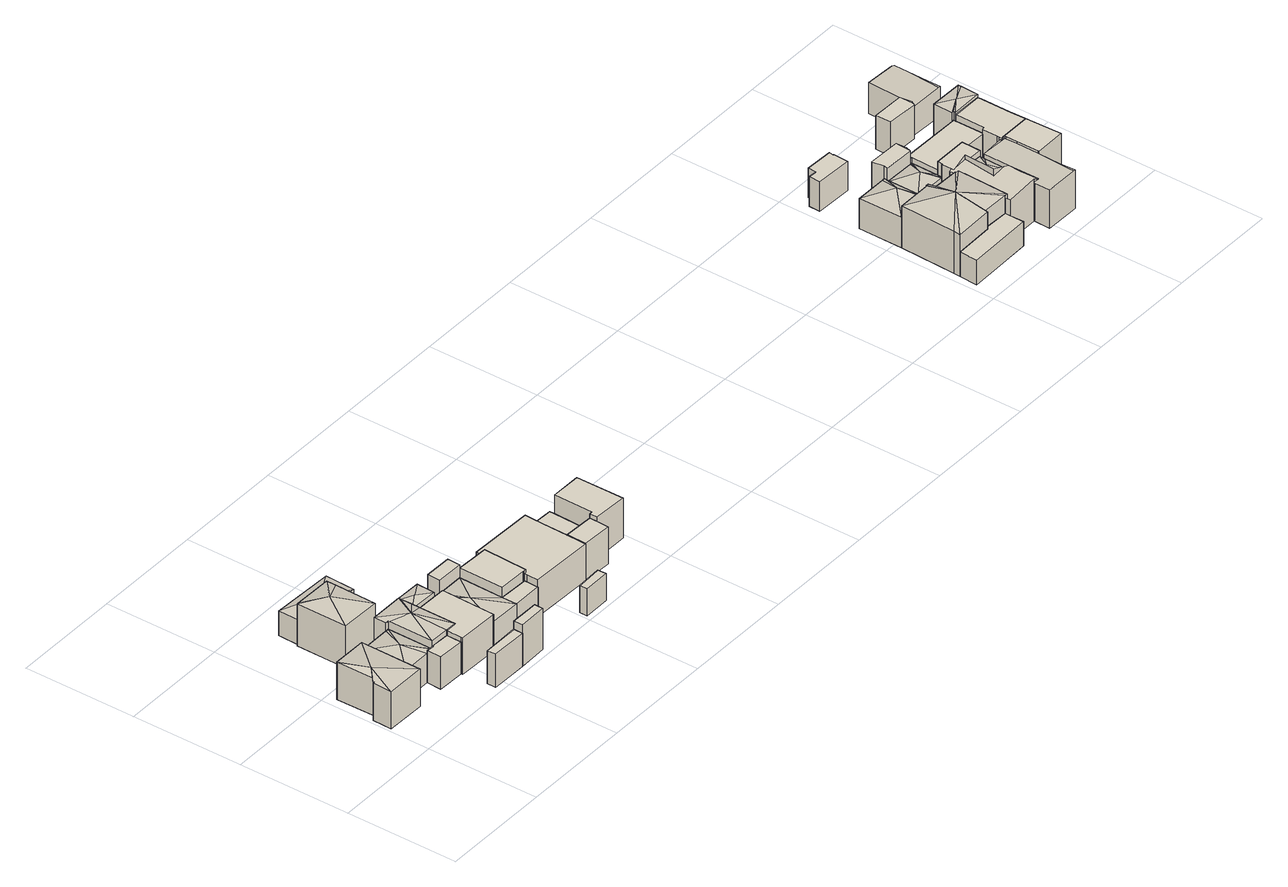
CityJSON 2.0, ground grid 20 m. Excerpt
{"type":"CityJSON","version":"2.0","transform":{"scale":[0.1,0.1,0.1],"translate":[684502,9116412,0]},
"CityObjects":{
"building1":{"type":"Building","attributes":{"Building Type":"Residential","Roof Shape":"hip","Roof Material":"Concrete Glazed Tile","Roof Material Code":"1","Roof Direction":"west","Building Height":6.89,"Roof Slope":25.6,"Footprint Area":70.15,"Solar PV Capacity Low":8.78,"Solar PV Capacity High":11.54,"Solar Annual Energy Low":12665,"Solar Annual Energy High":16691,"Suitable PV Area":52.44},"geometry":[{"type":"MultiSurface","lod":"2.2","boundaries":[[[0,1,2,3,4,5,6,7]],[[7,6,8,9]],[[6,5,10,8]],[[5,4,11,10]],[[4,3,12,11]],[[3,2,13,12]],[[2,1,14,13]],[[1,0,15,14]],[[0,7,9,15]],[[9,8,16]],[[8,10,16]],[[10,11,16]],[[11,12,16]],[[12,13,16]],[[13,14,16]],[[14,15,16]],[[15,9,16]]]}]},
"building2":{"type":"Building","attributes":{"Building Type":"Residential","Roof Shape":"hip","Roof Material":"Clay Tile Shingle","Roof Material Code":"3","Roof Direction":"west","Building Height":5.37,"Roof Slope":29.3,"Footprint Area":55.25,"Solar PV Capacity Low":6.92,"Solar PV Capacity High":9.09,"Solar Annual Energy Low":9975,"Solar Annual Energy High":13146,"Suitable PV Area":41.3},"geometry":[{"type":"MultiSurface","lod":"2.2","boundaries":[[[17,7,18,19,20,21,22]],[[22,21,23,24]],[[21,20,25,23]],[[20,19,26,25]],[[19,18,27,26]],[[18,7,28,27]],[[7,17,29,28]],[[17,22,24,29]],[[24,23,30]],[[23,25,30]],[[25,26,30]],[[26,27,30]],[[27,28,30]],[[28,29,30]],[[29,24,30]]]}]},
"building3":{"type":"Building","attributes":{"Building Type":"Residential","Roof Shape":"gable","Roof Material":"Concrete Glazed Tile","Roof Material Code":"1","Roof Direction":"west","Building Height":5.9,"Roof Slope":31.1,"Footprint Area":13.22,"Solar PV Capacity Low":1.66,"Solar PV Capacity High":2.17,"Solar Annual Energy Low":2387,"Solar Annual Energy High":3146,"Suitable PV Area":9.88},"geometry":[{"type":"MultiSurface","lod":"2.2","boundaries":[[[31,32,21,20,19,33]],[[33,19,34,35]],[[19,20,36,34]],[[20,21,37,36]],[[21,32,38,37]],[[32,31,39,38]],[[31,33,35,39]],[[35,34,36,37,38,39]]]}]},
"building4":{"type":"Building","attributes":{"Building Type":"Residential","Roof Shape":"hip","Roof Material":"Concrete Glazed Tile","Roof Material Code":"1","Roof Direction":"west","Building Height":7.84,"Roof Slope":29.2,"Footprint Area":65.46,"Solar PV Capacity Low":8.2,"Solar PV Capacity High":10.76,"Solar Annual Energy Low":11817,"Solar Annual Energy High":15574,"Suitable PV Area":48.93},"geometry":[{"type":"MultiSurface","lod":"2.2","boundaries":[[[40,41,42,43,44,45]],[[45,44,46,47]],[[44,43,48,46]],[[43,42,49,48]],[[42,41,50,49]],[[41,40,51,50]],[[40,45,47,51]],[[47,46,52]],[[46,48,52]],[[48,49,52]],[[49,50,52]],[[50,51,52]],[[51,47,52]]]}]},
"building5":{"type":"Building","attributes":{"Building Type":"Residential","Roof Shape":"hip","Roof Material":"Concrete Glazed Tile","Roof Material Code":"1","Roof Direction":"west","Building Height":6.91,"Roof Slope":27.5,"Footprint Area":58.63,"Solar PV Capacity Low":7.34,"Solar PV Capacity High":9.64,"Solar Annual Energy Low":10585,"Solar Annual Energy High":13950,"Suitable PV Area":43.82},"geometry":[{"type":"MultiSurface","lod":"2.2","boundaries":[[[53,17,22,21,32,54,55,56,57,58]],[[58,57,59,60]],[[57,56,61,59]],[[56,55,62,61]],[[55,54,63,62]],[[54,32,64,63]],[[32,21,65,64]],[[21,22,66,65]],[[22,17,67,66]],[[17,53,68,67]],[[53,58,60,68]],[[60,59,69]],[[59,61,69]],[[61,62,69]],[[62,63,69]],[[63,64,69]],[[64,65,69]],[[65,66,69]],[[66,67,69]],[[67,68,69]],[[68,60,69]]]}]},
"building6":{"type":"Building","attributes":{"Building Type":"Residential","Roof Shape":"gable","Roof Material":"Concrete Glazed Tile","Roof Material Code":"1","Roof Direction":"west","Building Height":6.15,"Roof Slope":32.4,"Footprint Area":10.35,"Solar PV Capacity Low":1.3,"Solar PV Capacity High":1.7,"Solar Annual Energy Low":1868,"Solar Annual Energy High":2462,"Suitable PV Area":7.73},"geometry":[{"type":"MultiSurface","lod":"2.2","boundaries":[[[70,71,72,73]],[[73,72,74,75]],[[72,71,76,74]],[[71,70,77,76]],[[70,73,75,77]],[[75,74,76,77]]]}]},
"building7":{"type":"Building","attributes":{"Building Type":"Residential","Roof Shape":"hip","Roof Material":"Concrete Glazed Tile","Roof Material Code":"1","Roof Direction":"west","Building Height":4.64,"Roof Slope":25.6,"Footprint Area":47.37,"Solar PV Capacity Low":5.93,"Solar PV Capacity High":7.79,"Solar Annual Energy Low":8552,"Solar Annual Energy High":11271,"Suitable PV Area":35.41},"geometry":[{"type":"MultiSurface","lod":"2.2","boundaries":[[[78,44,43,42,79,80]],[[80,79,81,82]],[[79,42,83,81]],[[42,43,84,83]],[[43,44,85,84]],[[44,78,86,85]],[[78,80,82,86]],[[82,81,87]],[[81,83,87]],[[83,84,87]],[[84,85,87]],[[85,86,87]],[[86,82,87]]]}]},
"building8":{"type":"Building","attributes":{"Building Type":"Residential","Roof Shape":"flat","Roof Material":"Concrete Glazed Tile","Roof Material Code":"1","Roof Direction":"west","Building Height":6.82,"Roof Slope":11.1,"Footprint Area":59.19,"Solar PV Capacity Low":7.41,"Solar PV Capacity High":9.73,"Solar Annual Energy Low":10687,"Solar Annual Energy High":14085,"Suitable PV Area":44.25},"geometry":[{"type":"MultiSurface","lod":"2.2","boundaries":[[[88,55,54,32,31,89,90,91,92]],[[92,91,93,94]],[[91,90,95,93]],[[90,89,96,95]],[[89,31,97,96]],[[31,32,98,97]],[[32,54,99,98]],[[54,55,100,99]],[[55,88,101,100]],[[88,92,94,101]],[[94,93,95,96,97,98,99,100,101]]]}]},
"building9":{"type":"Building","attributes":{"Building Type":"Residential","Roof Shape":"gable","Roof Material":"Concrete Glazed Tile","Roof Material Code":"1","Roof Direction":"west","Building Height":7.71,"Roof Slope":31.1,"Footprint Area":7.78,"Solar PV Capacity Low":0.97,"Solar PV Capacity High":1.28,"Solar Annual Energy Low":1405,"Solar Annual Energy High":1852,"Suitable PV Area":5.82},"geometry":[{"type":"MultiSurface","lod":"2.2","boundaries":[[[72,71,102,103]],[[103,102,104,105]],[[102,71,106,104]],[[71,72,107,106]],[[72,103,105,107]],[[105,104,106,107]]]}]},
"building10":{"type":"Building","attributes":{"Building Type":"Residential","Roof Shape":"hip","Roof Material":"Concrete Glazed Tile","Roof Material Code":"1","Roof Direction":"west","Building Height":5.93,"Roof Slope":22.3,"Footprint Area":17.49,"Solar PV Capacity Low":2.19,"Solar PV Capacity High":2.88,"Solar Annual Energy Low":3157,"Solar Annual Energy High":4161,"Suitable PV Area":13.07},"geometry":[{"type":"MultiSurface","lod":"2.2","boundaries":[[[108,109,110,111]],[[111,110,112,113]],[[110,109,114,112]],[[109,108,115,114]],[[108,111,113,115]],[[113,112,116]],[[112,114,116]],[[114,115,116]],[[115,113,116]]]}]},
"building11":{"type":"Building","attributes":{"Building Type":"Residential","Roof Shape":"hip","Roof Material":"Concrete Glazed Tile","Roof Material Code":"1","Roof Direction":"west","Building Height":5.49,"Roof Slope":28.8,"Footprint Area":58.2,"Solar PV Capacity Low":7.29,"Solar PV Capacity High":9.57,"Solar Annual Energy Low":10508,"Solar Annual Energy High":13848,"Suitable PV Area":43.51},"geometry":[{"type":"MultiSurface","lod":"2.2","boundaries":[[[117,118,88,92,91,90,119,120,121]],[[121,120,122,123]],[[120,119,124,122]],[[119,90,125,124]],[[90,91,126,125]],[[91,92,127,126]],[[92,88,128,127]],[[88,118,129,128]],[[118,117,130,129]],[[117,121,123,130]],[[123,122,131]],[[122,124,131]],[[124,125,131]],[[125,126,131]],[[126,127,131]],[[127,128,131]],[[128,129,131]],[[129,130,131]],[[130,123,131]]]}]},
"building12":{"type":"Building","attributes":{"Building Type":"Residential","Roof Shape":"gable","Roof Material":"Concrete Glazed Tile","Roof Material Code":"1","Roof Direction":"west","Building Height":7.92,"Roof Slope":30.4,"Footprint Area":11.15,"Solar PV Capacity Low":1.4,"Solar PV Capacity High":1.83,"Solar Annual Energy Low":2014,"Solar Annual Energy High":2654,"Suitable PV Area":8.34},"geometry":[{"type":"MultiSurface","lod":"2.2","boundaries":[[[132,117,121,133]],[[133,121,134,135]],[[121,117,136,134]],[[117,132,137,136]],[[132,133,135,137]],[[135,134,136,137]]]}]},
"building13":{"type":"Building","attributes":{"Building Type":"Residential","Roof Shape":"flat","Roof Material":"Concrete Glazed Tile","Roof Material Code":"1","Roof Direction":"west","Building Height":5.51,"Roof Slope":9,"Footprint Area":13.72,"Solar PV Capacity Low":1.72,"Solar PV Capacity High":2.26,"Solar Annual Energy Low":2477,"Solar Annual Energy High":3265,"Suitable PV Area":10.26},"geometry":[{"type":"MultiSurface","lod":"2.2","boundaries":[[[138,119,120,139,140,141,142,143]],[[143,142,144,145]],[[142,141,146,144]],[[141,140,147,146]],[[140,139,148,147]],[[139,120,122,148]],[[120,119,124,122]],[[119,138,149,124]],[[138,143,145,149]],[[145,144,146,147,148,122,124,149]]]}]},
"building14":{"type":"Building","attributes":{"Building Type":"Residential","Roof Shape":"flat","Roof Material":"Concrete Glazed Tile","Roof Material Code":"1","Roof Direction":"west","Building Height":7.33,"Roof Slope":14.8,"Footprint Area":45.83,"Solar PV Capacity Low":5.74,"Solar PV Capacity High":7.54,"Solar Annual Energy Low":8275,"Solar Annual Energy High":10906,"Suitable PV Area":34.26},"geometry":[{"type":"MultiSurface","lod":"2.2","boundaries":[[[150,121,120,151,141,152,153]],[[153,152,154,155]],[[152,141,156,154]],[[141,151,157,156]],[[151,120,158,157]],[[120,121,159,158]],[[121,150,160,159]],[[150,153,155,160]],[[155,154,156,157,158,159,160]]]}]},
"building15":{"type":"Building","attributes":{"Building Type":"Residential","Roof Shape":"shed","Roof Material":"Concrete Glazed Tile","Roof Material Code":"1","Roof Direction":"west","Building Height":4.99,"Roof Slope":11.4,"Footprint Area":6.72,"Solar PV Capacity Low":0.84,"Solar PV Capacity High":1.11,"Solar Annual Energy Low":1214,"Solar Annual Energy High":1599,"Suitable PV Area":5.02},"geometry":[{"type":"MultiSurface","lod":"2.2","boundaries":[[[161,162,163,164]],[[164,163,165,166]],[[163,162,167,165]],[[162,161,168,167]],[[161,164,166,168]],[[166,165,167,168]]]}]},
"building16":{"type":"Building","attributes":{"Building Type":"Residential","Roof Shape":"flat","Roof Material":"Concrete Glazed Tile","Roof Material Code":"1","Roof Direction":"west","Building Height":6.85,"Roof Slope":8.8,"Footprint Area":129.11,"Solar PV Capacity Low":16.17,"Solar PV Capacity High":21.23,"Solar Annual Energy Low":23310,"Solar Annual Energy High":30721,"Suitable PV Area":96.51},"geometry":[{"type":"MultiSurface","lod":"2.2","boundaries":[[[169,150,153,152,141,142,138,170,171,172,173]],[[173,172,174,175]],[[172,171,176,174]],[[171,170,177,176]],[[170,138,178,177]],[[138,142,179,178]],[[142,141,180,179]],[[141,152,181,180]],[[152,153,182,181]],[[153,150,183,182]],[[150,169,184,183]],[[169,173,175,184]],[[175,174,176,177,178,179,180,181,182,183,184]]]}]},
"building17":{"type":"Building","attributes":{"Building Type":"Residential","Roof Shape":"flat","Roof Material":"Concrete Glazed Tile","Roof Material Code":"1","Roof Direction":"west","Building Height":6.94,"Roof Slope":9.1,"Footprint Area":18.4,"Solar PV Capacity Low":2.3,"Solar PV Capacity High":3.03,"Solar Annual Energy Low":3323,"Solar Annual Energy High":4379,"Suitable PV Area":13.76},"geometry":[{"type":"MultiSurface","lod":"2.2","boundaries":[[[185,186,171,170,187]],[[187,170,188,189]],[[170,171,190,188]],[[171,186,191,190]],[[186,185,192,191]],[[185,187,189,192]],[[189,188,190,191,192]]]}]},
"building18":{"type":"Building","attributes":{"Building Type":"Residential","Roof Shape":"flat","Roof Material":"Concrete Glazed Tile","Roof Material Code":"1","Roof Direction":"west","Building Height":4.11,"Roof Slope":10.9,"Footprint Area":46.67,"Solar PV Capacity Low":5.84,"Solar PV Capacity High":7.67,"Solar Annual Energy Low":8426,"Solar Annual Energy High":11104,"Suitable PV Area":34.88},"geometry":[{"type":"MultiSurface","lod":"2.2","boundaries":[[[173,172,171,186,193,194,195]],[[195,194,196,197]],[[194,193,198,196]],[[193,186,199,198]],[[186,171,200,199]],[[171,172,201,200]],[[172,173,202,201]],[[173,195,197,202]],[[197,196,198,199,200,201,202]]]}]},
"building19":{"type":"Building","attributes":{"Building Type":"Residential","Roof Shape":"shed","Roof Material":"Concrete Glazed Tile","Roof Material Code":"1","Roof Direction":"west","Building Height":7.44,"Roof Slope":19.9,"Footprint Area":50.35,"Solar PV Capacity Low":6.3,"Solar PV Capacity High":8.28,"Solar Annual Energy Low":9090,"Solar Annual Energy High":11980,"Suitable PV Area":37.64},"geometry":[{"type":"MultiSurface","lod":"2.2","boundaries":[[[194,193,186,185,203,204]],[[204,203,205,206]],[[203,185,207,205]],[[185,186,208,207]],[[186,193,209,208]],[[193,194,210,209]],[[194,204,206,210]],[[206,205,207,208,209,210]]]}]},
"building20":{"type":"Building","attributes":{"Building Type":"Residential","Roof Shape":"shed","Roof Material":"Concrete Glazed Tile","Roof Material Code":"1","Roof Direction":"west","Building Height":4.51,"Roof Slope":18.9,"Footprint Area":39.94,"Solar PV Capacity Low":5,"Solar PV Capacity High":6.57,"Solar Annual Energy Low":7210,"Solar Annual Energy High":9503,"Suitable PV Area":29.85},"geometry":[{"type":"MultiSurface","lod":"2.2","boundaries":[[[211,212,213,214,215,216,217]],[[217,216,218,219]],[[216,215,220,218]],[[215,214,221,220]],[[214,213,222,221]],[[213,212,223,222]],[[212,211,224,223]],[[211,217,219,224]],[[219,218,220,221,222,223,224]]]}]},
"building21":{"type":"Building","attributes":{"Building Type":"Residential","Roof Shape":"hip","Roof Material":"Concrete Glazed Tile","Roof Material Code":"1","Roof Direction":"west","Building Height":7.8,"Roof Slope":27.8,"Footprint Area":127.12,"Solar PV Capacity Low":15.92,"Solar PV Capacity High":20.91,"Solar Annual Energy Low":22952,"Solar Annual Energy High":30248,"Suitable PV Area":95.03},"geometry":[{"type":"MultiSurface","lod":"2.2","boundaries":[[[225,226,227,228,229,230,231,232,217,216,215,214,233]],[[233,214,234,235]],[[214,215,236,234]],[[215,216,237,236]],[[216,217,238,237]],[[217,232,239,238]],[[232,231,240,239]],[[231,230,241,240]],[[230,229,242,241]],[[229,228,243,242]],[[228,227,244,243]],[[227,226,245,244]],[[226,225,246,245]],[[225,233,235,246]],[[235,234,247]],[[234,236,247]],[[236,237,247]],[[237,238,247]],[[238,239,247]],[[239,240,247]],[[240,241,247]],[[241,242,247]],[[242,243,247]],[[243,244,247]],[[244,245,247]],[[245,246,247]],[[246,235,247]]]}]},
"building22":{"type":"Building","attributes":{"Building Type":"Residential","Roof Shape":"hip","Roof Material":"Concrete Glazed Tile","Roof Material Code":"1","Roof Direction":"west","Building Height":5.64,"Roof Slope":25.1,"Footprint Area":48.99,"Solar PV Capacity Low":6.13,"Solar PV Capacity High":8.06,"Solar Annual Energy Low":8846,"Solar Annual Energy High":11658,"Suitable PV Area":36.62},"geometry":[{"type":"MultiSurface","lod":"2.2","boundaries":[[[231,230,229,248,249,250,251,252]],[[252,251,253,254]],[[251,250,255,253]],[[250,249,256,255]],[[249,248,257,256]],[[248,229,258,257]],[[229,230,259,258]],[[230,231,260,259]],[[231,252,254,260]],[[254,253,261]],[[253,255,261]],[[255,256,261]],[[256,257,261]],[[257,258,261]],[[258,259,261]],[[259,260,261]],[[260,254,261]]]}]},
"building23":{"type":"Building","attributes":{"Building Type":"Residential","Roof Shape":"shed","Roof Material":"Concrete Glazed Tile","Roof Material Code":"1","Roof Direction":"west","Building Height":5.44,"Roof Slope":11.9,"Footprint Area":21.17,"Solar PV Capacity Low":2.65,"Solar PV Capacity High":3.48,"Solar Annual Energy Low":3822,"Solar Annual Energy High":5037,"Suitable PV Area":15.82},"geometry":[{"type":"MultiSurface","lod":"2.2","boundaries":[[[262,263,264,265,266,267,268,269,270]],[[270,269,271,272]],[[269,268,273,271]],[[268,267,274,273]],[[267,266,275,274]],[[266,265,276,275]],[[265,264,277,276]],[[264,263,278,277]],[[263,262,279,278]],[[262,270,272,279]],[[272,271,273,274,275,276,277,278,279]]]}]},
"building24":{"type":"Building","attributes":{"Building Type":"Residential","Roof Shape":"hip","Roof Material":"Concrete Glazed Tile","Roof Material Code":"1","Roof Direction":"west","Building Height":5.19,"Roof Slope":23.2,"Footprint Area":34.43,"Solar PV Capacity Low":4.31,"Solar PV Capacity High":5.66,"Solar Annual Energy Low":6217,"Solar Annual Energy High":8193,"Suitable PV Area":25.74},"geometry":[{"type":"MultiSurface","lod":"2.2","boundaries":[[[280,281,249,248,282,283,284,285]],[[285,284,286,287]],[[284,283,288,286]],[[283,282,289,288]],[[282,248,290,289]],[[248,249,291,290]],[[249,281,292,291]],[[281,280,293,292]],[[280,285,287,293]],[[287,286,294]],[[286,288,294]],[[288,289,294]],[[289,290,294]],[[290,291,294]],[[291,292,294]],[[292,293,294]],[[293,287,294]]]}]},
"building25":{"type":"Building","attributes":{"Building Type":"Residential","Roof Shape":"gable","Roof Material":"Concrete Glazed Tile","Roof Material Code":"1","Roof Direction":"west","Building Height":7.71,"Roof Slope":26,"Footprint Area":15.34,"Solar PV Capacity Low":1.92,"Solar PV Capacity High":2.52,"Solar Annual Energy Low":2770,"Solar Annual Energy High":3651,"Suitable PV Area":11.47},"geometry":[{"type":"MultiSurface","lod":"2.2","boundaries":[[[295,250,249,281,296,297]],[[297,296,298,299]],[[296,281,300,298]],[[281,249,301,300]],[[249,250,302,301]],[[250,295,303,302]],[[295,297,299,303]],[[299,298,300,301,302,303]]]}]},
"building26":{"type":"Building","attributes":{"Building Type":"Residential","Roof Shape":"gable","Roof Material":"Concrete Glazed Tile","Roof Material Code":"1","Roof Direction":"west","Building Height":7.41,"Roof Slope":29.8,"Footprint Area":46.69,"Solar PV Capacity Low":5.85,"Solar PV Capacity High":7.68,"Solar Annual Energy Low":8429,"Solar Annual Energy High":11109,"Suitable PV Area":34.9},"geometry":[{"type":"MultiSurface","lod":"2.2","boundaries":[[[304,305,306,226,225,233,214,213,307,308,309,310,311,312,313]],[[313,312,314,315]],[[312,311,316,314]],[[311,310,317,316]],[[310,309,318,317]],[[309,308,319,318]],[[308,307,320,319]],[[307,213,321,320]],[[213,214,322,321]],[[214,233,323,322]],[[233,225,246,323]],[[225,226,324,246]],[[226,306,325,324]],[[306,305,326,325]],[[305,304,327,326]],[[304,313,315,327]],[[315,314,316,317,318,319,320,321,322,323,246,324,325,326,327]]]}]},
"building27":{"type":"Building","attributes":{"Building Type":"Residential","Roof Shape":"hip","Roof Material":"Concrete Glazed Tile","Roof Material Code":"1","Roof Direction":"west","Building Height":6.75,"Roof Slope":26.9,"Footprint Area":19.62,"Solar PV Capacity Low":2.46,"Solar PV Capacity High":3.23,"Solar Annual Energy Low":3542,"Solar Annual Energy High":4668,"Suitable PV Area":14.67},"geometry":[{"type":"MultiSurface","lod":"2.2","boundaries":[[[328,329,313,312,311]],[[311,312,330,331]],[[312,313,332,330]],[[313,329,333,332]],[[329,328,334,333]],[[328,311,331,334]],[[331,330,335]],[[330,332,335]],[[332,333,335]],[[333,334,335]],[[334,331,335]]]}]},
"building28":{"type":"Building","attributes":{"Building Type":"Residential","Roof Shape":"flat","Roof Material":"Concrete Glazed Tile","Roof Material Code":"1","Roof Direction":"west","Building Height":7.75,"Roof Slope":7.6,"Footprint Area":20.47,"Solar PV Capacity Low":2.56,"Solar PV Capacity High":3.37,"Solar Annual Energy Low":3697,"Solar Annual Energy High":4872,"Suitable PV Area":15.3},"geometry":[{"type":"MultiSurface","lod":"2.2","boundaries":[[[336,337,284,283,282,305,304,313]],[[313,304,327,338]],[[304,305,326,327]],[[305,282,339,326]],[[282,283,340,339]],[[283,284,341,340]],[[284,337,342,341]],[[337,336,343,342]],[[336,313,338,343]],[[338,327,326,339,340,341,342,343]]]}]},
"building29":{"type":"Building","attributes":{"Building Type":"Residential","Roof Shape":"gable","Roof Material":"Concrete Glazed Tile","Roof Material Code":"1","Roof Direction":"west","Building Height":7.1,"Roof Slope":28.9,"Footprint Area":72.72,"Solar PV Capacity Low":9.11,"Solar PV Capacity High":11.96,"Solar Annual Energy Low":13129,"Solar Annual Energy High":17303,"Suitable PV Area":54.36},"geometry":[{"type":"MultiSurface","lod":"2.2","boundaries":[[[308,307,344,345,346,347,348,349,350,351,352,353,328,311,310,309]],[[309,310,354,355]],[[310,311,316,354]],[[311,328,356,316]],[[328,353,357,356]],[[353,352,358,357]],[[352,351,359,358]],[[351,350,360,359]],[[350,349,361,360]],[[349,348,362,361]],[[348,347,363,362]],[[347,346,364,363]],[[346,345,365,364]],[[345,344,366,365]],[[344,307,367,366]],[[307,308,368,367]],[[308,309,355,368]],[[355,354,316,356,357,358,359,360,361,362,363,364,365,366,367,368]]]}]},
"building30":{"type":"Building","attributes":{"Building Type":"Residential","Roof Shape":"flat","Roof Material":"Concrete Glazed Tile","Roof Material Code":"1","Roof Direction":"west","Building Height":6.16,"Roof Slope":13.3,"Footprint Area":63.45,"Solar PV Capacity Low":7.94,"Solar PV Capacity High":10.43,"Solar Annual Energy Low":11455,"Solar Annual Energy High":15097,"Suitable PV Area":47.43},"geometry":[{"type":"MultiSurface","lod":"2.2","boundaries":[[[369,296,281,280,285,284,337,370,371,372,373]],[[373,372,374,375]],[[372,371,376,374]],[[371,370,377,376]],[[370,337,378,377]],[[337,284,379,378]],[[284,285,380,379]],[[285,280,381,380]],[[280,281,382,381]],[[281,296,383,382]],[[296,369,384,383]],[[369,373,375,384]],[[375,374,376,377,378,379,380,381,382,383,384]]]}]},
"building31":{"type":"Building","attributes":{"Building Type":"Residential","Roof Shape":"flat","Roof Material":"Concrete Glazed Tile","Roof Material Code":"1","Roof Direction":"west","Building Height":7.45,"Roof Slope":9.4,"Footprint Area":35.91,"Solar PV Capacity Low":4.5,"Solar PV Capacity High":5.91,"Solar Annual Energy Low":6484,"Solar Annual Energy High":8546,"Suitable PV Area":26.85},"geometry":[{"type":"MultiSurface","lod":"2.2","boundaries":[[[348,347,385,386,387,351,350,349]],[[349,350,388,389]],[[350,351,390,388]],[[351,387,391,390]],[[387,386,392,391]],[[386,385,393,392]],[[385,347,394,393]],[[347,348,395,394]],[[348,349,389,395]],[[389,388,390,391,392,393,394,395]]]}]},
"building32":{"type":"Building","attributes":{"Building Type":"Residential","Roof Shape":"gable","Roof Material":"Concrete Glazed Tile","Roof Material Code":"1","Roof Direction":"west","Building Height":6.29,"Roof Slope":31,"Footprint Area":16,"Solar PV Capacity Low":2,"Solar PV Capacity High":2.63,"Solar Annual Energy Low":2888,"Solar Annual Energy High":3807,"Suitable PV Area":11.96},"geometry":[{"type":"MultiSurface","lod":"2.2","boundaries":[[[396,397,398,399,400,401]],[[401,400,402,403]],[[400,399,404,402]],[[399,398,405,404]],[[398,397,406,405]],[[397,396,407,406]],[[396,401,403,407]],[[403,402,404,405,406,407]]]}]},
"building33":{"type":"Building","attributes":{"Building Type":"Residential","Roof Shape":"gable","Roof Material":"Concrete Glazed Tile","Roof Material Code":"1","Roof Direction":"west","Building Height":7.22,"Roof Slope":27.9,"Footprint Area":52.08,"Solar PV Capacity Low":6.52,"Solar PV Capacity High":8.56,"Solar Annual Energy Low":9402,"Solar Annual Energy High":12391,"Suitable PV Area":38.93},"geometry":[{"type":"MultiSurface","lod":"2.2","boundaries":[[[372,371,370,408,409,387,386,410,411,412,413,414]],[[414,413,415,416]],[[413,412,417,415]],[[412,411,418,417]],[[411,410,419,418]],[[410,386,420,419]],[[386,387,421,420]],[[387,409,422,421]],[[409,408,423,422]],[[408,370,424,423]],[[370,371,425,424]],[[371,372,426,425]],[[372,414,416,426]],[[416,415,417,418,419,420,421,422,423,424,425,426]]]}]},
"building34":{"type":"Building","attributes":{"Building Type":"Residential","Roof Shape":"hip","Roof Material":"Concrete Glazed Tile","Roof Material Code":"1","Roof Direction":"west","Building Height":7.85,"Roof Slope":20.9,"Footprint Area":22.61,"Solar PV Capacity Low":2.83,"Solar PV Capacity High":3.72,"Solar Annual Energy Low":4082,"Solar Annual Energy High":5380,"Suitable PV Area":16.9},"geometry":[{"type":"MultiSurface","lod":"2.2","boundaries":[[[427,428,429,369,373,372,414]],[[414,372,430,431]],[[372,373,432,430]],[[373,369,433,432]],[[369,429,434,433]],[[429,428,435,434]],[[428,427,436,435]],[[427,414,431,436]],[[431,430,437]],[[430,432,437]],[[432,433,437]],[[433,434,437]],[[434,435,437]],[[435,436,437]],[[436,431,437]]]}]},
"building35":{"type":"Building","attributes":{"Building Type":"Residential","Roof Shape":"gable","Roof Material":"Concrete Glazed Tile","Roof Material Code":"1","Roof Direction":"west","Building Height":5.33,"Roof Slope":29.3,"Footprint Area":55.05,"Solar PV Capacity Low":6.89,"Solar PV Capacity High":9.05,"Solar Annual Energy Low":9939,"Solar Annual Energy High":13099,"Suitable PV Area":41.15},"geometry":[{"type":"MultiSurface","lod":"2.2","boundaries":[[[438,439,440,441,397,396,442,443,444]],[[444,443,445,446]],[[443,442,447,445]],[[442,396,448,447]],[[396,397,449,448]],[[397,441,450,449]],[[441,440,451,450]],[[440,439,452,451]],[[439,438,453,452]],[[438,444,446,453]],[[446,445,447,448,449,450,451,452,453]]]}]}
},
"vertices":[
[17,184,0],[17,182,0],[18,112,0],[18,110,0],[8,109,0],[7,75,0],[78,74,0],[79,184,0],[78,74,69],[79,184,69],[7,75,69],[8,109,69],[18,110,69],[18,112,69],[17,182,69],[17,184,69],[30,129,76],
[139,184,0],[79,101,0],[131,101,0],[145,100,0],[145,102,0],[145,184,0],[145,102,54],[145,184,54],[145,100,54],[131,101,54],[79,101,54],[79,184,54],[139,184,54],[118,142,60],
[179,74,0],[180,101,0],[130,75,0],[131,101,60],[130,75,60],[145,100,60],[145,102,59],[180,101,59],[179,74,59],
[87,220,0],[159,219,0],[160,293,0],[160,310,0],[91,311,0],[88,311,0],[91,311,78],[88,311,78],[160,310,78],[160,293,78],[159,219,78],[87,220,78],[124,277,85],
[139,206,0],[200,101,0],[200,167,0],[200,183,0],[200,203,0],[200,206,0],[200,203,69],[200,206,69],[200,183,69],[200,167,69],[200,101,69],[180,101,69],[145,102,69],[145,184,69],[139,184,69],[139,206,69],[175,164,75],
[183,12,0],[249,12,0],[249,28,0],[183,28,0],[249,28,62],[183,28,61],[249,12,61],[183,12,62],
[92,348,0],[202,291,0],[204,344,0],[202,291,46],[204,344,46],[160,293,46],[160,310,46],[91,311,46],[92,348,46],[151,316,52],
[253,166,0],[179,71,0],[252,69,0],[254,69,0],[256,166,0],[254,69,68],[256,166,68],[252,69,68],[179,71,68],[179,74,68],[180,101,68],[200,101,68],[200,167,68],[253,166,68],
[300,13,0],[300,28,0],[300,13,77],[300,28,77],[249,12,77],[249,28,77],
[201,181,0],[254,180,0],[255,213,0],[202,214,0],[255,213,59],[202,214,59],[254,180,59],[201,181,59],[228,197,62],
[261,175,0],[253,175,0],[309,68,0],[309,95,0],[310,175,0],[309,95,55],[310,175,55],[309,68,55],[252,69,55],[254,69,55],[256,166,55],[253,166,55],[253,175,55],[261,175,55],[274,127,60],
[262,198,0],[310,197,0],[310,175,79],[310,197,80],[261,175,79],[262,198,79],
[361,68,0],[360,93,0],[362,93,0],[362,94,0],[362,88,0],[361,67,0],[362,88,55],[361,67,55],[362,94,55],[362,93,55],[360,93,55],[361,68,55],
[361,173,0],[360,94,0],[366,94,0],[369,173,0],[366,94,73],[369,173,73],[362,94,73],[360,94,73],[309,95,73],[310,175,73],[361,173,73],
[407,10,0],[455,11,0],[454,26,0],[407,24,0],[454,26,50],[407,24,50],[455,11,50],[407,10,50],
[362,183,0],[476,65,0],[477,100,0],[478,149,0],[479,180,0],[478,149,68],[479,180,68],[477,100,68],[476,65,68],[361,68,68],[362,88,68],[362,94,68],[366,94,68],[369,173,68],[361,173,68],[362,183,68],
[530,84,0],[530,98,0],[529,63,0],[476,65,69],[529,63,69],[477,100,69],[530,98,69],[530,84,69],
[535,98,0],[537,169,0],[537,178,0],[537,169,41],[537,178,41],[535,98,41],[530,98,41],[477,100,41],[478,149,41],[479,180,41],
[594,84,0],[594,170,0],[594,84,74],[594,170,74],[530,84,77],[530,98,77],[535,98,77],[537,169,76],
[1413,41,0],[1533,44,0],[1533,68,0],[1533,78,0],[1485,79,0],[1485,75,0],[1415,73,0],[1485,75,46],[1415,73,46],[1485,79,46],[1533,78,45],[1533,68,45],[1533,44,45],[1413,41,46],
[1541,172,0],[1535,173,0],[1487,174,0],[1487,187,0],[1482,187,0],[1482,186,0],[1420,186,0],[1416,85,0],[1538,78,0],[1533,78,78],[1538,78,78],[1485,79,78],[1485,75,78],[1415,73,78],[1416,85,78],[1420,186,78],[1482,186,78],[1482,187,78],[1487,187,78],[1487,174,78],[1535,173,78],[1541,172,78],[1484,133,89],
[1482,202,0],[1482,260,0],[1482,265,0],[1477,265,0],[1420,265,0],[1477,265,56],[1420,265,56],[1482,265,56],[1482,260,56],[1482,202,56],[1482,187,56],[1482,186,56],[1420,186,56],[1468,231,62],
[1487,363,0],[1486,363,0],[1487,370,0],[1487,371,0],[1436,372,0],[1435,357,0],[1420,358,0],[1419,338,0],[1486,336,0],[1419,338,55],[1486,336,54],[1420,358,55],[1435,357,55],[1436,372,55],[1487,371,54],[1487,370,54],[1486,363,54],[1487,363,54],
[1539,259,0],[1538,259,0],[1539,201,0],[1541,201,0],[1541,210,0],[1542,259,0],[1541,210,52],[1542,259,52],[1541,201,52],[1539,201,52],[1482,202,52],[1482,260,52],[1538,259,52],[1539,259,52],[1526,231,57],
[1482,288,0],[1538,266,0],[1539,286,0],[1538,266,80],[1539,286,78],[1538,259,77],[1482,260,77],[1482,265,80],[1482,288,77],
[1539,178,0],[1539,182,0],[1535,183,0],[1592,68,0],[1598,68,0],[1600,67,0],[1599,100,0],[1599,121,0],[1563,122,0],[1565,177,0],[1563,122,90],[1565,177,90],[1599,121,75],[1599,100,74],[1600,67,74],[1598,68,75],[1592,68,78],[1533,68,74],[1533,78,74],[1538,78,77],[1535,173,75],[1535,183,75],[1539,182,77],[1539,178,77],
[1600,168,0],[1600,176,0],[1563,122,67],[1599,121,67],[1565,177,67],[1600,176,67],[1600,168,67],[1585,153,71],
[1601,176,0],[1602,210,0],[1565,177,77],[1539,201,77],[1541,201,77],[1541,210,77],[1602,210,77],[1601,176,77],
[1591,39,0],[1653,38,0],[1653,68,0],[1654,106,0],[1654,108,0],[1654,148,0],[1654,168,0],[1651,168,0],[1644,168,0],[1641,168,0],[1599,100,75],[1600,67,75],[1600,168,75],[1641,168,77],[1644,168,76],[1651,168,73],[1654,168,71],[1654,148,71],[1654,108,71],[1654,106,71],[1653,68,71],[1653,38,72],[1591,39,71],[1592,68,71],[1598,68,74],
[1650,265,0],[1651,209,0],[1654,209,0],[1654,261,0],[1654,265,0],[1654,261,62],[1654,265,62],[1654,209,62],[1651,209,62],[1602,210,62],[1541,210,62],[1542,259,62],[1539,259,62],[1538,259,62],[1538,266,62],[1650,265,62],
[1710,107,0],[1708,171,0],[1651,171,0],[1654,168,75],[1654,148,75],[1651,168,75],[1651,171,75],[1708,171,75],[1710,107,75],[1654,106,75],[1654,108,75],
[1649,339,0],[1649,362,0],[1596,364,0],[1593,364,0],[1592,336,0],[1648,334,0],[1592,336,64],[1648,334,63],[1593,364,63],[1596,364,63],[1649,362,64],[1649,339,66],
[1651,182,0],[1651,178,0],[1711,171,0],[1711,176,0],[1710,204,0],[1710,257,0],[1710,262,0],[1710,257,72],[1710,262,72],[1710,204,72],[1711,176,72],[1711,171,72],[1708,171,73],[1651,171,72],[1651,178,72],[1651,182,72],[1651,209,72],[1654,209,74],[1654,261,74],
[1711,295,0],[1711,299,0],[1651,300,0],[1654,261,78],[1710,262,78],[1654,265,78],[1650,265,78],[1651,300,78],[1711,299,78],[1711,295,78],[1678,278,81],
[1713,425,0],[1657,426,0],[1656,362,0],[1654,362,0],[1716,337,0],[1717,363,0],[1719,425,0],[1717,363,54],[1719,425,53],[1716,337,55],[1649,339,53],[1649,362,54],[1654,362,56],[1656,362,57],[1657,426,58],[1713,425,56]
]}
